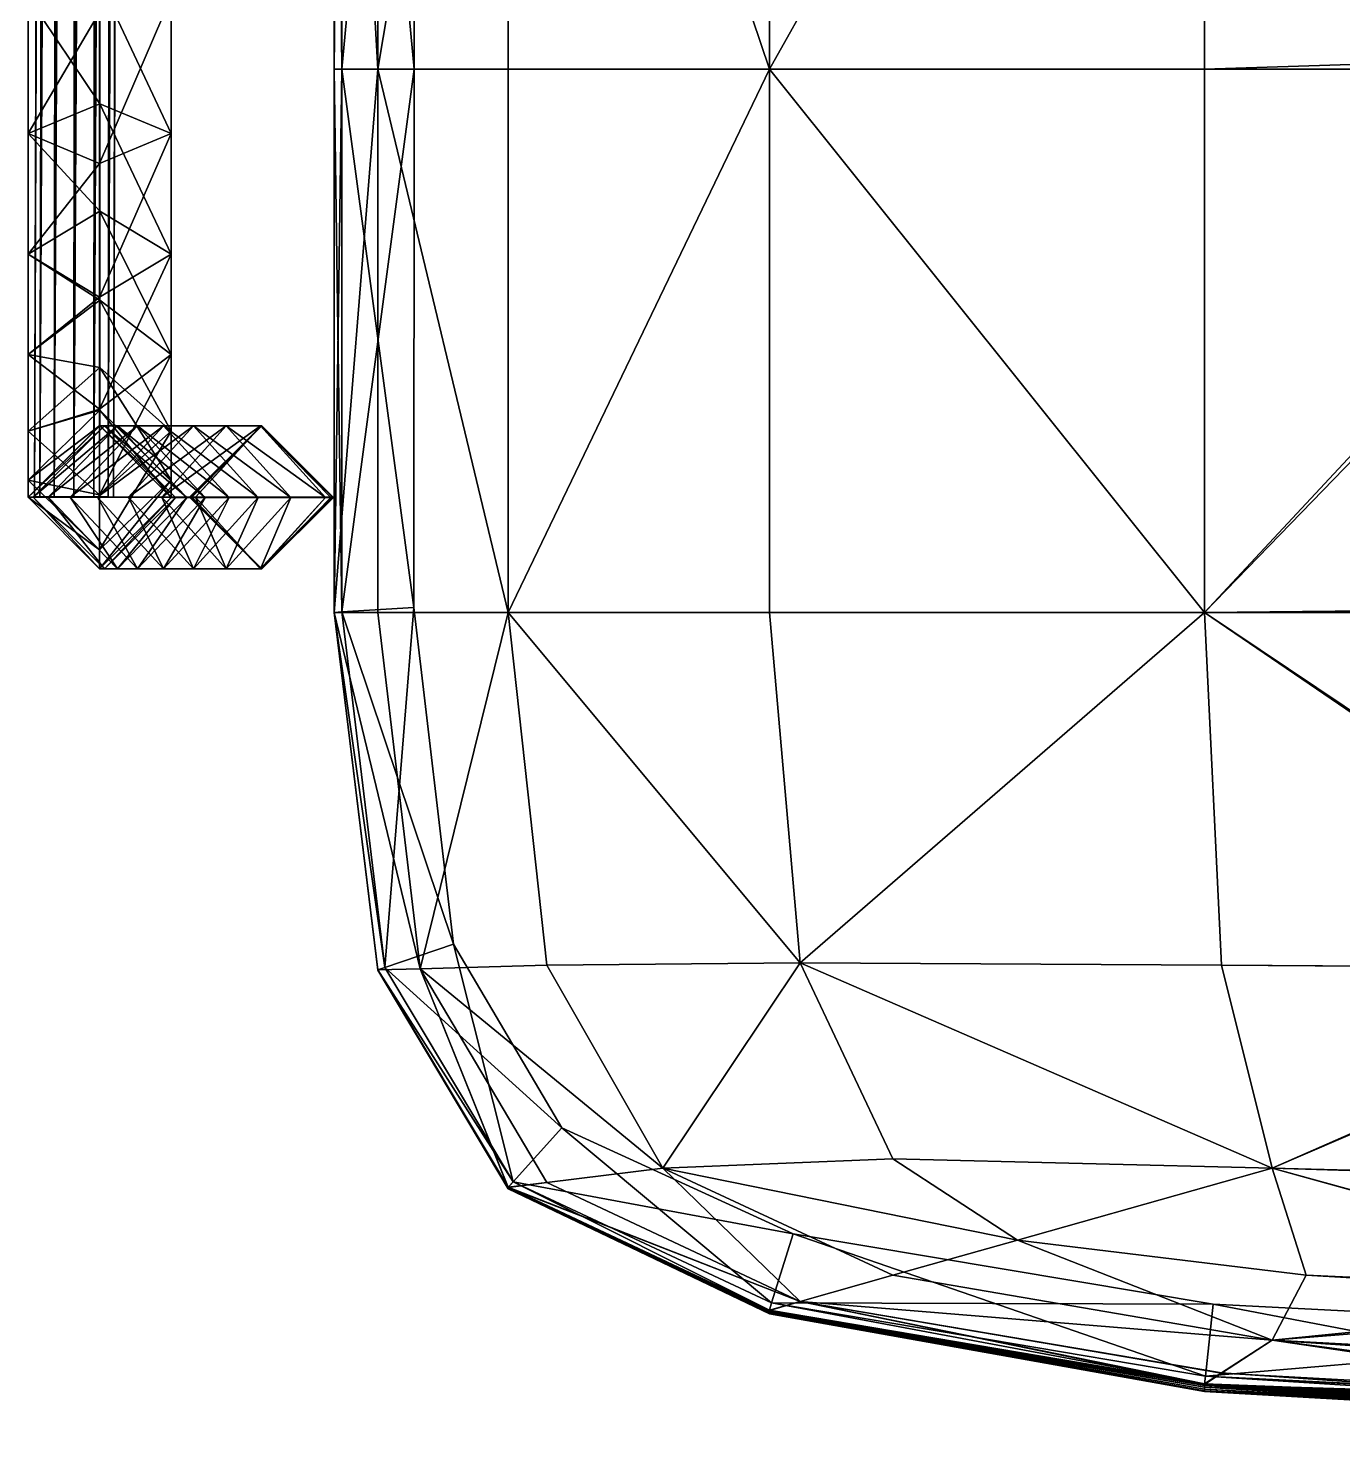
# Model space of a CAD drawing. Header units: centimetres. Extents: x -166 to 88, y -218 to 34.
# Drawn here: x -165.83 to -154.48, y -57.39 to -45.26 of the extents above; entities that cross this region are included whole.
import ezdxf

# ---------------------------------------------------------------- set-up
doc = ezdxf.new("R2010")
doc.units = ezdxf.units.CM
doc.layers.get('0').update_dxf_attribs({"color": 194})

msp = doc.modelspace()

# ---------------------------------------------------------------- meshes
at = {"color": 56}
mesh = msp.add_polyface(dxfattribs=at)
corners = [(-164.921, 21.091, 47.111), (-165.137, -49.307, 46.996), (-165.092, -49.307, 46.826), (-164.876, 21.091, 46.941), (-165.046, 21.091, 47.235), (-165.262, -49.307, 47.121), (-165.216, 21.092, 47.281), (-165.432, -49.306, 47.166), (-165.386, 21.092, 47.235), (-165.602, -49.306, 47.121), (-165.51, 21.093, 47.111), (-165.726, -49.305, 46.996), (-165.556, 21.093, 46.941), (-165.772, -49.305, 46.826), (-165.51, 21.094, 46.771), (-165.726, -49.304, 46.656), (-165.386, 21.093, 46.646), (-165.602, -49.305, 46.532), (-165.216, 21.093, 46.601), (-165.432, -49.305, 46.486), (-165.046, 21.092, 46.646), (-165.262, -49.306, 46.532), (-164.921, 21.092, 46.771), (-165.137, -49.306, 46.656), (-165.828, -9.879, 69.035), (-165.21, -9.879, 68.417), (-165.21, -18.046, 68.417), (-165.828, -18.046, 69.035), (-165.211, -9.879, 69.652), (-165.211, -18.046, 69.652), (-164.593, -9.879, 69.035), (-164.593, -18.046, 69.035), (-165.828, -1.628, 69.035), (-165.211, -1.628, 69.652)]
mesh.append_faces([[corners[k] for k in face] for face in [(0, 1, 2, 0), (2, 3, 0, 2), (4, 5, 1, 4), (1, 0, 4, 1), (6, 7, 5, 6), (5, 4, 6, 5), (8, 9, 7, 8), (7, 6, 8, 7), (10, 11, 9, 10), (9, 8, 10, 9), (12, 13, 11, 12), (11, 10, 12, 11), (14, 15, 13, 14), (13, 12, 14, 13), (16, 17, 15, 16), (15, 14, 16, 15), (18, 19, 17, 18), (17, 16, 18, 17), (20, 21, 19, 20), (19, 18, 20, 19), (22, 23, 21, 22), (21, 20, 22, 21), (3, 2, 23, 3), (23, 22, 3, 23), (24, 25, 26, 24), (26, 27, 24, 26), (28, 24, 27, 28), (27, 29, 28, 27), (30, 28, 29, 30), (29, 31, 30, 29), (25, 24, 32, 25), (24, 28, 33, 24)]], dxfattribs={"vtx2": -1, "vtx3": -1, "color": 56})
at = {"color": 213}
mesh = msp.add_polyface(dxfattribs=at)
corners = [(-159.429, -45.612, 10.661), (-155.673, -45.612, 10.35), (-155.673, -50.302, 10.35), (-151.165, -45.468, 75.865), (-151.165, -50.258, 75.856), (-146.658, -50.126, 75.597), (-155.673, -45.612, 75.826), (-155.673, -50.302, 75.826), (-161.683, -45.612, 11.18), (-161.683, -38.927, 11.18), (-159.429, -38.927, 10.661), (-162.81, -45.612, 11.836), (-162.81, -38.927, 11.836), (-163.186, -45.612, 12.558), (-163.186, -38.927, 12.558), (-159.429, -45.612, 75.564), (-161.683, -45.612, 75.129), (-161.683, -50.302, 75.129), (-162.81, -45.612, 74.527), (-163.186, -45.612, 73.765), (-163.186, -50.302, 73.765), (-155.673, -38.927, 10.35), (-159.429, -31.172, 10.661), (-151.123, -45.612, 10.194), (-151.123, -38.927, 10.194), (-155.673, -38.927, 75.826), (-159.429, -38.927, 75.564), (-151.165, -38.623, 75.879), (-161.683, -50.302, 11.18), (-161.683, -38.927, 75.129), (-162.81, -38.927, 74.527), (-163.186, -38.927, 73.765), (-163.186, -38.927, 71.795), (-163.186, -45.612, 71.795), (-163.186, -45.612, 72.852), (-163.186, -45.612, 69.996), (-163.186, -38.927, 69.996), (-163.186, -45.612, 61.78), (-163.186, -45.612, 66.857), (-163.186, -38.927, 66.857), (-163.186, -38.927, 61.78), (-163.186, -45.612, 18.955), (-163.186, -45.612, 18.589), (-163.186, -50.302, 18.589), (-163.186, -45.612, 28.953), (-163.186, -45.612, 24.037), (-163.186, -50.302, 24.037), (-163.119, -45.612, 19.051), (-163.119, -38.927, 19.051), (-163.186, -38.927, 18.955), (-163.119, -38.927, 19.92), (-163.119, -45.612, 19.92), (-163.186, -45.612, 20.015), (-163.186, -38.927, 20.015), (-162.496, -38.927, 19.485), (-162.496, -45.612, 19.485), (-163.119, -50.298, 19.051), (-162.497, -50.26, 19.485)]
mesh.append_faces([[corners[k] for k in face] for face in [(0, 1, 2, 0), (3, 4, 5, 3), (3, 6, 7, 3), (0, 8, 9, 0), (9, 10, 0, 9), (11, 12, 9, 11), (9, 8, 11, 9), (11, 13, 14, 11), (14, 12, 11, 14), (15, 16, 17, 15), (18, 19, 20, 18), (0, 10, 21, 0), (21, 1, 0, 21), (21, 10, 22, 21), (23, 1, 21, 23), (21, 24, 23, 21), (15, 6, 25, 15), (25, 26, 15, 25), (3, 27, 25, 3), (25, 6, 3, 25), (11, 8, 28, 11), (15, 26, 29, 15), (29, 16, 15, 29), (18, 16, 29, 18), (29, 30, 18, 29), (18, 30, 31, 18), (31, 19, 18, 31), (32, 33, 34, 32), (35, 33, 32, 35), (32, 36, 35, 32), (37, 38, 39, 37), (39, 40, 37, 39), (35, 36, 39, 35), (39, 38, 35, 39), (41, 42, 43, 41), (44, 45, 46, 44), (47, 48, 49, 47), (49, 41, 47, 49), (50, 51, 52, 50), (52, 53, 50, 52), (54, 48, 47, 54), (47, 55, 54, 47), (55, 51, 50, 55), (50, 54, 55, 50), (55, 47, 56, 55), (51, 55, 57, 51)]], dxfattribs={"vtx2": -1, "vtx3": -1, "color": 213})
at = {"color": 56}
mesh = msp.add_polyface(dxfattribs=at)
corners = [(-165.828, -47.209, 67.891), (-165.21, -46.838, 67.393), (-165.21, -47.607, 66.678), (-164.593, -47.209, 67.891), (-164.593, -48.077, 67.085), (-165.828, -46.168, 68.505), (-165.21, -45.911, 67.94), (-165.211, -46.426, 69.07), (-165.211, -47.58, 68.389), (-164.593, -46.168, 68.505), (-165.828, -44.989, 68.897), (-165.21, -44.857, 68.29), (-165.211, -45.122, 69.504), (-164.593, -44.989, 68.897), (-165.828, -43.705, 69.035), (-165.21, -43.703, 68.416), (-165.211, -43.708, 69.653), (-164.593, -43.705, 69.035), (-165.828, -34.794, 69.035), (-165.211, -34.794, 69.652), (-164.593, -34.794, 69.035), (-165.21, -34.794, 68.417), (-152.665, -46.956, -4.086), (-152.606, -47.21, -4.23), (-152.606, -47.582, -3.541), (-152.665, -46.566, -4.728)]
mesh.append_faces([[corners[k] for k in face] for face in [(0, 1, 2, 0), (1, 3, 4, 1), (5, 6, 1, 5), (1, 0, 5, 1), (7, 5, 0, 7), (0, 8, 7, 0), (9, 7, 8, 9), (8, 3, 9, 8), (6, 9, 3, 6), (3, 1, 6, 3), (10, 11, 6, 10), (6, 5, 10, 6), (12, 10, 5, 12), (5, 7, 12, 5), (13, 12, 7, 13), (7, 9, 13, 7), (11, 13, 9, 11), (9, 6, 11, 9), (14, 15, 11, 14), (11, 10, 14, 11), (16, 14, 10, 16), (10, 12, 16, 10), (17, 16, 12, 17), (12, 13, 17, 12), (15, 17, 13, 15), (13, 11, 15, 13), (15, 14, 18, 15), (14, 16, 19, 14), (16, 17, 20, 16), (17, 15, 21, 17), (22, 23, 24, 22), (23, 22, 25, 23)]], dxfattribs={"vtx2": -1, "vtx3": -1, "color": 56})
at = {"color": 213}
mesh = msp.add_polyface(dxfattribs=at)
corners = [(-163.186, -45.612, 13.277), (-163.186, -38.927, 13.277), (-163.186, -38.927, 12.558), (-163.186, -45.612, 12.558), (-163.186, -45.612, 61.78), (-163.186, -45.612, 54.167), (-163.186, -50.302, 54.167), (-163.186, -45.612, 45.302), (-163.186, -45.612, 36.47), (-163.186, -50.302, 36.47), (-163.186, -45.612, 15.698), (-163.186, -45.612, 15.103), (-163.186, -50.302, 15.103), (-163.186, -45.612, 14.52), (-163.186, -45.612, 13.921), (-163.186, -50.302, 13.921), (-163.186, -45.612, 18.589), (-163.186, -45.612, 17.771), (-163.186, -50.302, 17.771), (-163.186, -45.612, 17.023), (-163.186, -45.612, 16.335), (-163.186, -50.302, 16.335), (-163.186, -45.612, 72.852), (-163.186, -45.612, 71.795), (-163.186, -50.302, 71.795), (-163.186, -45.612, 69.996), (-163.186, -45.612, 66.857), (-163.186, -50.302, 66.857), (-163.186, -45.612, 18.955), (-163.186, -38.927, 18.955), (-163.186, -38.927, 18.589), (-163.186, -38.927, 21.092), (-163.186, -38.927, 20.015), (-163.186, -45.612, 20.015), (-163.186, -45.612, 21.092), (-163.186, -45.612, 28.953), (-163.186, -38.927, 28.953), (-163.186, -38.927, 24.037), (-163.186, -45.612, 24.037), (-163.186, -50.302, 12.558), (-163.186, -38.927, 61.78), (-163.186, -38.927, 54.167), (-163.186, -38.927, 45.302), (-163.186, -38.927, 36.47), (-163.186, -45.612, 73.765), (-163.186, -38.927, 73.765), (-163.186, -38.927, 72.852), (-163.186, -38.927, 15.698), (-163.186, -38.927, 15.103), (-163.186, -38.927, 14.52), (-163.186, -38.927, 13.921), (-163.186, -38.927, 17.771), (-163.186, -38.927, 17.023), (-163.186, -38.927, 16.335), (-163.186, -38.927, 71.795)]
mesh.append_faces([[corners[k] for k in face] for face in [(0, 1, 2, 0), (2, 3, 0, 2), (4, 5, 6, 4), (7, 8, 9, 7), (10, 11, 12, 10), (13, 14, 15, 13), (16, 17, 18, 16), (19, 20, 21, 19), (22, 23, 24, 22), (25, 26, 27, 25), (28, 29, 30, 28), (30, 16, 28, 30), (31, 32, 33, 31), (33, 34, 31, 33), (35, 36, 37, 35), (37, 38, 35, 37), (34, 38, 37, 34), (37, 31, 34, 37), (0, 3, 39, 0), (4, 40, 41, 4), (41, 5, 4, 41), (7, 5, 41, 7), (41, 42, 7, 41), (35, 8, 43, 35), (43, 36, 35, 43), (7, 42, 43, 7), (43, 8, 7, 43), (22, 44, 45, 22), (45, 46, 22, 45), (10, 47, 48, 10), (48, 11, 10, 48), (13, 11, 48, 13), (48, 49, 13, 48), (0, 14, 50, 0), (50, 1, 0, 50), (13, 49, 50, 13), (50, 14, 13, 50), (16, 30, 51, 16), (51, 17, 16, 51), (19, 17, 51, 19), (51, 52, 19, 51), (10, 20, 53, 10), (53, 47, 10, 53), (19, 52, 53, 19), (53, 20, 19, 53), (22, 46, 54, 22)]], dxfattribs={"vtx2": -1, "vtx3": -1, "color": 213})
mesh = msp.add_polyface(dxfattribs=at)
corners = [(-155.673, -50.302, 10.35), (-159.429, -50.302, 10.661), (-159.429, -45.612, 10.661), (-151.123, -45.612, 10.194), (-151.123, -50.302, 10.194), (-155.673, -45.612, 10.35), (-151.087, -53.378, 10.245), (-159.163, -53.327, 10.698), (-155.527, -53.347, 10.396), (-159.429, -45.612, 75.564), (-159.429, -50.302, 75.564), (-155.673, -50.302, 75.826), (-155.673, -45.612, 75.826), (-159.163, -53.327, 75.534), (-151.165, -53.375, 75.814), (-151.165, -50.258, 75.856), (-155.527, -53.347, 75.787), (-151.165, -45.468, 75.865), (-161.683, -50.302, 75.129), (-162.81, -45.612, 74.527), (-162.81, -50.302, 74.527), (-161.683, -45.612, 75.129), (-162.445, -53.378, 74.523), (-161.349, -53.347, 75.112), (-163.186, -50.302, 73.765), (-162.81, -53.389, 73.765), (-162.81, -53.389, 17.023), (-163.186, -50.302, 17.023), (-163.186, -50.302, 16.335), (-162.81, -53.389, 16.335), (-163.186, -50.302, 71.795), (-163.186, -50.302, 69.996), (-162.81, -53.391, 69.996), (-163.186, -50.302, 66.857), (-163.186, -50.302, 61.78), (-162.81, -53.392, 61.78), (-161.683, -50.302, 11.18), (-161.683, -45.612, 11.18), (-162.445, -53.378, 11.841), (-162.81, -50.302, 11.836), (-161.349, -53.347, 11.2), (-162.81, -45.612, 11.836), (-163.186, -50.302, 12.558), (-163.186, -45.612, 12.558), (-162.81, -53.389, 13.277), (-163.186, -50.302, 13.277), (-162.81, -53.389, 12.558), (-162.81, -53.389, 18.955), (-163.186, -50.302, 18.955), (-163.186, -50.302, 18.589), (-162.81, -53.389, 18.589), (-163.186, -50.302, 24.037), (-163.186, -50.302, 21.092), (-162.81, -53.389, 21.092), (-162.749, -53.368, 19.048), (-163.119, -50.298, 19.051), (-163.186, -50.302, 20.015), (-163.119, -50.298, 19.92), (-162.749, -53.368, 19.923), (-162.497, -50.26, 19.485), (-162.496, -45.612, 19.485), (-162.157, -53.165, 19.485), (-163.119, -45.612, 19.92)]
mesh.append_faces([[corners[k] for k in face] for face in [(0, 1, 2, 0), (3, 4, 0, 3), (0, 5, 3, 0), (0, 4, 6, 0), (7, 1, 0, 7), (0, 8, 7, 0), (9, 10, 11, 9), (11, 12, 9, 11), (11, 10, 13, 11), (14, 15, 11, 14), (11, 16, 14, 11), (11, 15, 17, 11), (18, 10, 9, 18), (19, 20, 18, 19), (18, 21, 19, 18), (18, 20, 22, 18), (13, 10, 18, 13), (18, 23, 13, 18), (22, 20, 24, 22), (24, 25, 22, 24), (24, 20, 19, 24), (26, 27, 28, 26), (28, 29, 26, 28), (30, 31, 32, 30), (33, 34, 35, 33), (2, 1, 36, 2), (36, 37, 2, 36), (36, 1, 7, 36), (38, 39, 36, 38), (36, 40, 38, 36), (36, 39, 41, 36), (41, 39, 42, 41), (42, 43, 41, 42), (42, 39, 38, 42), (44, 45, 42, 44), (42, 46, 44, 42), (47, 48, 49, 47), (49, 50, 47, 49), (51, 52, 53, 51), (54, 55, 48, 54), (48, 47, 54, 48), (56, 57, 58, 56), (55, 59, 60, 55), (59, 55, 54, 59), (57, 59, 61, 57), (59, 57, 62, 59)]], dxfattribs={"vtx2": -1, "vtx3": -1, "color": 213})
mesh = msp.add_polyface(dxfattribs=at)
corners = [(-163.186, -50.302, 54.167), (-163.186, -50.302, 61.78), (-163.186, -45.612, 61.78), (-163.186, -45.612, 45.302), (-163.186, -50.302, 45.302), (-163.186, -45.612, 54.167), (-162.81, -53.391, 45.302), (-163.186, -45.612, 28.953), (-163.186, -50.302, 28.953), (-163.186, -50.302, 36.47), (-163.186, -45.612, 36.47), (-162.81, -53.389, 28.953), (-163.186, -45.612, 72.852), (-163.186, -50.302, 72.852), (-163.186, -50.302, 73.765), (-163.186, -45.612, 73.765), (-162.81, -53.389, 72.852), (-163.186, -50.302, 15.103), (-163.186, -50.302, 15.698), (-163.186, -45.612, 15.698), (-163.186, -45.612, 14.52), (-163.186, -50.302, 14.52), (-163.186, -45.612, 15.103), (-162.81, -53.389, 14.52), (-163.186, -45.612, 13.277), (-163.186, -50.302, 13.277), (-163.186, -50.302, 13.921), (-163.186, -45.612, 13.921), (-162.81, -53.389, 13.277), (-163.186, -50.302, 17.771), (-163.186, -50.302, 18.589), (-163.186, -45.612, 18.589), (-163.186, -45.612, 17.023), (-163.186, -50.302, 17.023), (-163.186, -45.612, 17.771), (-162.81, -53.389, 17.023), (-163.186, -50.302, 16.335), (-163.186, -45.612, 16.335), (-162.81, -53.389, 15.698), (-163.186, -50.302, 71.795), (-163.186, -45.612, 69.996), (-163.186, -50.302, 69.996), (-163.186, -45.612, 71.795), (-163.186, -50.302, 66.857), (-163.186, -45.612, 66.857), (-163.186, -50.302, 12.558), (-163.186, -50.302, 18.955), (-163.186, -45.612, 18.955), (-163.186, -50.302, 21.092), (-163.186, -50.302, 20.015), (-162.81, -53.389, 20.015), (-163.186, -45.612, 20.015), (-163.186, -45.612, 21.092), (-163.186, -50.302, 24.037), (-163.186, -45.612, 24.037), (-163.119, -50.298, 19.051), (-163.119, -45.612, 19.051), (-163.119, -45.612, 19.92), (-163.119, -50.298, 19.92)]
mesh.append_faces([[corners[k] for k in face] for face in [(0, 1, 2, 0), (3, 4, 0, 3), (0, 5, 3, 0), (0, 4, 6, 0), (7, 8, 9, 7), (9, 10, 7, 9), (9, 8, 11, 9), (9, 4, 3, 9), (12, 13, 14, 12), (14, 15, 12, 14), (14, 13, 16, 14), (17, 18, 19, 17), (20, 21, 17, 20), (17, 22, 20, 17), (17, 21, 23, 17), (24, 25, 26, 24), (26, 27, 24, 26), (26, 25, 28, 26), (26, 21, 20, 26), (29, 30, 31, 29), (32, 33, 29, 32), (29, 34, 32, 29), (29, 33, 35, 29), (19, 18, 36, 19), (36, 37, 19, 36), (36, 18, 38, 36), (36, 33, 32, 36), (39, 13, 12, 39), (40, 41, 39, 40), (39, 42, 40, 39), (2, 1, 43, 2), (43, 44, 2, 43), (43, 41, 40, 43), (45, 25, 24, 45), (30, 46, 47, 30), (48, 49, 50, 48), (51, 49, 48, 51), (48, 52, 51, 48), (53, 8, 7, 53), (52, 48, 53, 52), (53, 54, 52, 53), (55, 56, 47, 55), (47, 46, 55, 47), (57, 58, 49, 57), (49, 51, 57, 49)]], dxfattribs={"vtx2": -1, "vtx3": -1, "color": 213})
at = {"color": 56}
mesh = msp.add_polyface(dxfattribs=at)
corners = [(-165.229, -49.308, 21.082), (-164.66, -48.691, 21.323), (-164.401, -48.691, 20.745), (-165.466, -49.308, 21.69), (-165.783, -49.308, 22.977), (-165.17, -48.691, 23.057), (-165.057, -48.691, 22.469), (-165.828, -49.308, 23.67), (-165.21, -48.691, 23.671), (-165.828, -49.308, 36.987), (-165.21, -48.691, 36.987), (-165.21, -48.691, 31.26), (-165.828, -49.308, 43.492), (-165.21, -48.691, 43.492), (-165.828, -49.308, 63.831), (-165.21, -48.69, 63.829), (-165.21, -48.691, 57.297), (-164.593, -49.309, 63.831), (-164.593, -49.309, 57.297), (-165.828, -49.16, 65.024), (-165.21, -48.557, 64.871), (-164.593, -49.16, 65.024), (-165.828, -48.738, 66.119), (-165.21, -48.189, 65.828), (-164.593, -48.739, 66.119), (-165.828, -48.077, 67.085), (-165.21, -47.607, 66.678), (-165.211, -48.547, 67.491), (-165.211, -49.288, 66.409), (-164.593, -48.077, 67.085), (-165.828, -47.209, 67.891), (-165.211, -47.58, 68.389), (-164.593, -47.209, 67.891), (-165.21, -46.838, 67.393)]
mesh.append_faces([[corners[k] for k in face] for face in [(0, 1, 2, 0), (1, 0, 3, 1), (4, 5, 6, 4), (7, 8, 5, 7), (5, 4, 7, 5), (9, 10, 11, 9), (12, 13, 10, 12), (10, 9, 12, 10), (14, 15, 16, 14), (15, 17, 18, 15), (18, 16, 15, 18), (19, 20, 15, 19), (15, 14, 19, 15), (20, 21, 17, 20), (17, 15, 20, 17), (22, 23, 20, 22), (20, 19, 22, 20), (23, 24, 21, 23), (21, 20, 23, 21), (25, 26, 23, 25), (23, 22, 25, 23), (27, 25, 22, 27), (22, 28, 27, 22), (29, 27, 28, 29), (28, 24, 29, 28), (26, 29, 24, 26), (24, 23, 26, 24), (26, 25, 30, 26), (31, 30, 25, 31), (25, 27, 31, 25), (32, 31, 27, 32), (27, 29, 32, 27), (29, 26, 33, 29)]], dxfattribs={"vtx2": -1, "vtx3": -1, "color": 56})
mesh = msp.add_polyface(dxfattribs=at)
corners = [(-163.814, -48.691, 19.429), (-163.2, -49.308, 19.363), (-163.2, -49.308, 19.361), (-163.816, -48.691, 19.408), (-163.197, -49.308, 19.394), (-163.812, -49.926, 19.447), (-163.814, -49.926, 19.427), (-163.812, -48.691, 19.447), (-163.193, -49.309, 19.455), (-163.811, -49.926, 19.465), (-163.811, -48.691, 19.467), (-163.196, -49.309, 19.545), (-163.812, -49.926, 19.485), (-163.812, -48.691, 19.485), (-163.815, -48.691, 19.505), (-152.606, -48.306, 9.976), (-152.665, -48.014, 10.035), (-152.665, -48.014, 9.136), (-152.606, -48.306, 9.136), (-152.665, -48.014, 8.736), (-152.606, -48.306, 8.736), (-152.665, -48.014, 8.111), (-152.606, -48.306, 8.112), (-152.665, -48.014, 7.287), (-152.606, -48.306, 7.287), (-152.665, -48.014, 6.286), (-152.606, -48.306, 6.286), (-152.665, -48.014, 5.136), (-152.606, -48.306, 5.136), (-152.665, -48.014, 3.861), (-152.606, -48.306, 3.861), (-152.665, -48.014, 2.485), (-152.606, -48.306, 2.485), (-152.665, -48.014, 1.035), (-152.606, -48.306, 1.035)]
mesh.append_faces([[corners[k] for k in face] for face in [(0, 1, 2, 0), (2, 3, 0, 2), (4, 5, 6, 4), (6, 1, 4, 6), (7, 4, 1, 7), (1, 0, 7, 1), (8, 9, 5, 8), (5, 4, 8, 5), (10, 8, 4, 10), (4, 7, 10, 4), (11, 12, 9, 11), (9, 8, 11, 9), (13, 11, 8, 13), (8, 10, 13, 8), (11, 13, 14, 11), (15, 16, 17, 15), (17, 18, 15, 17), (18, 17, 19, 18), (19, 20, 18, 19), (20, 19, 21, 20), (21, 22, 20, 21), (22, 21, 23, 22), (23, 24, 22, 23), (24, 23, 25, 24), (25, 26, 24, 25), (26, 25, 27, 26), (27, 28, 26, 27), (28, 27, 29, 28), (29, 30, 28, 29), (30, 29, 31, 30), (31, 32, 30, 31), (32, 31, 33, 32), (33, 34, 32, 33)]], dxfattribs={"vtx2": -1, "vtx3": -1, "color": 56})
mesh = msp.add_polyface(dxfattribs=at)
corners = [(-164.961, -49.308, 20.484), (-164.401, -48.691, 20.745), (-164.118, -48.691, 20.149), (-165.229, -49.308, 21.082), (-165.466, -49.308, 21.69), (-164.883, -48.691, 21.894), (-164.66, -48.691, 21.323), (-165.656, -49.308, 22.318), (-165.057, -48.691, 22.469), (-164.457, -49.309, 22.619), (-164.3, -49.309, 22.099), (-165.783, -49.308, 22.977), (-165.17, -48.691, 23.057), (-164.557, -49.309, 23.138), (-165.21, -48.691, 23.671), (-164.593, -49.309, 23.673), (-165.828, -49.308, 26.693), (-165.21, -48.691, 26.693), (-165.828, -49.308, 23.67), (-164.593, -49.309, 26.693), (-165.828, -49.308, 31.26), (-165.21, -48.691, 31.26), (-165.828, -49.308, 36.987), (-165.21, -48.691, 36.987), (-164.593, -49.309, 36.987), (-164.593, -49.309, 31.26), (-165.21, -48.691, 43.492), (-164.593, -49.309, 43.492), (-165.828, -49.308, 50.39), (-165.21, -48.691, 50.39), (-165.828, -49.308, 43.492), (-164.593, -49.309, 50.39), (-165.828, -49.308, 57.297), (-165.21, -48.691, 57.297), (-164.593, -49.309, 57.297), (-165.828, -49.308, 63.831)]
mesh.append_faces([[corners[k] for k in face] for face in [(0, 1, 2, 0), (1, 0, 3, 1), (4, 5, 6, 4), (7, 8, 5, 7), (5, 4, 7, 5), (8, 9, 10, 8), (10, 5, 8, 10), (8, 7, 11, 8), (12, 13, 9, 12), (9, 8, 12, 9), (14, 15, 13, 14), (13, 12, 14, 13), (16, 17, 14, 16), (14, 18, 16, 14), (17, 19, 15, 17), (15, 14, 17, 15), (20, 21, 17, 20), (17, 16, 20, 17), (19, 17, 21, 19), (21, 20, 22, 21), (23, 24, 25, 23), (26, 27, 24, 26), (24, 23, 26, 24), (28, 29, 26, 28), (26, 30, 28, 26), (29, 31, 27, 29), (27, 26, 29, 27), (32, 33, 29, 32), (29, 28, 32, 29), (33, 34, 31, 33), (31, 29, 33, 31), (33, 32, 35, 33)]], dxfattribs={"vtx2": -1, "vtx3": -1, "color": 56})
mesh = msp.add_polyface(dxfattribs=at)
corners = [(-165.432, -49.305, 46.486), (-165.262, -49.306, 46.532), (-165.092, -49.307, 46.826), (-165.602, -49.305, 46.532), (-165.726, -49.304, 46.656), (-165.772, -49.305, 46.826), (-165.726, -49.305, 46.996), (-165.602, -49.306, 47.121), (-165.432, -49.306, 47.166), (-165.262, -49.307, 47.121), (-165.057, -49.926, 22.469), (-165.656, -49.308, 22.318), (-165.466, -49.308, 21.69), (-164.883, -49.926, 21.894), (-165.17, -49.926, 23.057), (-165.783, -49.308, 22.977), (-165.211, -49.926, 23.671), (-165.828, -49.308, 23.67), (-165.211, -49.926, 26.693), (-165.828, -49.308, 26.693), (-165.211, -49.926, 31.26), (-165.828, -49.308, 31.26), (-165.211, -49.926, 36.987), (-165.828, -49.308, 36.987), (-165.211, -49.926, 43.492), (-165.828, -49.308, 43.492), (-165.211, -49.926, 50.39), (-165.828, -49.308, 50.39), (-165.211, -49.926, 57.297), (-165.828, -49.308, 57.297), (-165.211, -49.927, 63.834), (-165.828, -49.308, 63.831), (-165.211, -49.763, 65.176), (-165.828, -49.16, 65.024), (-165.211, -49.288, 66.409), (-165.828, -48.738, 66.119)]
mesh.append_faces([[corners[k] for k in face] for face in [(0, 1, 2, 0), (3, 0, 2, 3), (4, 3, 2, 4), (5, 4, 2, 5), (6, 5, 2, 6), (7, 6, 2, 7), (8, 7, 2, 8), (9, 8, 2, 9)]], dxfattribs={"vtx1": -1, "vtx2": -1, "vtx3": -1, "color": 56})
mesh.append_faces([[corners[k] for k in face] for face in [(10, 11, 12, 10), (12, 13, 10, 12), (14, 15, 11, 14), (11, 10, 14, 11), (16, 17, 15, 16), (15, 14, 16, 15), (18, 19, 17, 18), (17, 16, 18, 17), (20, 21, 19, 20), (19, 18, 20, 19), (22, 23, 21, 22), (21, 20, 22, 21), (24, 25, 23, 24), (23, 22, 24, 23), (26, 27, 25, 26), (25, 24, 26, 25), (28, 29, 27, 28), (27, 26, 28, 27), (30, 31, 29, 30), (29, 28, 30, 29), (32, 33, 31, 32), (31, 30, 32, 31), (34, 35, 33, 34), (33, 32, 34, 33)]], dxfattribs={"vtx2": -1, "vtx3": -1, "color": 56})
mesh = msp.add_polyface(dxfattribs=at)
corners = [(-165.262, -49.306, 46.532), (-165.137, -49.306, 46.656), (-165.092, -49.307, 46.826), (-165.137, -49.307, 46.996), (-165.262, -49.307, 47.121), (-164.401, -49.926, 20.745), (-164.961, -49.308, 20.484), (-164.675, -49.308, 19.882), (-164.66, -49.926, 21.323), (-165.229, -49.308, 21.082), (-164.883, -49.926, 21.894), (-165.466, -49.308, 21.69), (-164.457, -49.309, 22.619), (-165.057, -49.926, 22.469), (-164.3, -49.309, 22.099), (-164.557, -49.309, 23.138), (-165.17, -49.926, 23.057), (-164.593, -49.309, 23.673), (-165.211, -49.926, 23.671), (-164.593, -49.309, 26.693), (-165.211, -49.926, 26.693), (-164.593, -49.309, 31.26), (-165.211, -49.926, 31.26), (-165.21, -48.691, 31.26), (-164.593, -49.309, 36.987), (-165.211, -49.926, 36.987), (-165.21, -48.691, 36.987), (-164.593, -49.309, 43.492), (-165.211, -49.926, 43.492), (-164.593, -49.309, 50.39), (-165.211, -49.926, 50.39), (-164.593, -49.309, 57.297), (-165.211, -49.926, 57.297), (-164.593, -49.309, 63.831), (-165.211, -49.927, 63.834), (-164.593, -49.16, 65.024), (-165.211, -49.763, 65.176), (-164.593, -48.739, 66.119), (-165.211, -49.288, 66.409)]
mesh.append_faces([[corners[k] for k in face] for face in [(3, 4, 2, 3)]], dxfattribs={"vtx1": -1, "vtx3": -1, "color": 56})
mesh.append_faces([[corners[k] for k in face] for face in [(0, 1, 2, 0), (5, 6, 7, 5), (8, 9, 6, 8), (6, 5, 8, 6), (10, 11, 9, 10), (9, 8, 10, 9), (12, 13, 10, 12), (10, 14, 12, 10), (15, 16, 13, 15), (13, 12, 15, 13), (17, 18, 16, 17), (16, 15, 17, 16), (19, 20, 18, 19), (18, 17, 19, 18), (21, 22, 20, 21), (20, 19, 21, 20), (23, 21, 19, 23), (24, 25, 22, 24), (22, 21, 24, 22), (21, 23, 26, 21), (27, 28, 25, 27), (25, 24, 27, 25), (29, 30, 28, 29), (28, 27, 29, 28), (31, 32, 30, 31), (30, 29, 31, 30), (33, 34, 32, 33), (32, 31, 33, 32), (35, 36, 34, 35), (34, 33, 35, 34), (37, 38, 36, 37), (36, 35, 37, 36)]], dxfattribs={"vtx2": -1, "vtx3": -1, "color": 56})
mesh = msp.add_polyface(dxfattribs=at)
corners = [(-164.432, -49.308, 19.456), (-163.816, -48.691, 19.408), (-163.817, -48.691, 19.39), (-164.434, -49.308, 19.39), (-163.816, -49.926, 19.41), (-163.817, -49.926, 19.39), (-164.428, -49.308, 19.493), (-163.814, -48.691, 19.429), (-163.814, -49.926, 19.427), (-164.427, -49.308, 19.5), (-163.812, -48.691, 19.447), (-163.812, -49.926, 19.447), (-164.429, -49.308, 19.477), (-163.811, -48.691, 19.467), (-163.811, -49.926, 19.465), (-163.812, -49.926, 19.485), (-164.428, -49.308, 19.426), (-163.815, -49.926, 19.505), (-164.675, -49.308, 19.882), (-164.118, -48.691, 20.149), (-163.822, -48.691, 19.525), (-164.384, -49.308, 19.266), (-164.118, -49.926, 20.149), (-163.822, -49.926, 19.524), (-164.961, -49.308, 20.484), (-164.401, -49.926, 20.745), (-164.092, -49.309, 21.564), (-164.66, -49.926, 21.323), (-163.842, -49.309, 21.006), (-164.66, -48.691, 21.323), (-164.401, -48.691, 20.745), (-164.3, -49.309, 22.099), (-164.883, -49.926, 21.894), (-164.883, -48.691, 21.894)]
mesh.append_faces([[corners[k] for k in face] for face in [(0, 1, 2, 0), (2, 3, 0, 2), (4, 0, 3, 4), (3, 5, 4, 3), (6, 7, 1, 6), (1, 0, 6, 1), (8, 6, 0, 8), (0, 4, 8, 0), (9, 10, 7, 9), (7, 6, 9, 7), (11, 9, 6, 11), (6, 8, 11, 6), (12, 13, 10, 12), (10, 9, 12, 10), (14, 12, 9, 14), (15, 16, 12, 15), (12, 14, 15, 12), (16, 15, 17, 16), (18, 19, 20, 18), (20, 21, 18, 20), (22, 18, 21, 22), (21, 23, 22, 21), (19, 18, 24, 19), (18, 22, 25, 18), (26, 27, 25, 26), (25, 28, 26, 25), (29, 26, 28, 29), (28, 30, 29, 28), (31, 32, 27, 31), (27, 26, 31, 27), (33, 31, 26, 33), (26, 29, 33, 26)]], dxfattribs={"vtx2": -1, "vtx3": -1, "color": 56})
mesh = msp.add_polyface(dxfattribs=at)
corners = [(-163.2, -49.308, 19.361), (-163.816, -49.926, 19.41), (-163.817, -49.926, 19.39), (-163.199, -49.308, 19.39), (-163.816, -48.691, 19.408), (-163.817, -48.691, 19.39), (-163.2, -49.308, 19.363), (-163.814, -49.926, 19.427), (-164.427, -49.308, 19.5), (-163.812, -49.926, 19.447), (-163.811, -49.926, 19.465), (-164.428, -49.308, 19.426), (-163.812, -48.691, 19.485), (-163.811, -48.691, 19.467), (-164.429, -49.308, 19.477), (-164.415, -49.308, 19.35), (-163.815, -48.691, 19.505), (-163.815, -49.926, 19.505), (-163.215, -49.309, 19.66), (-163.812, -49.926, 19.485), (-163.196, -49.309, 19.545), (-164.384, -49.308, 19.266), (-163.822, -48.691, 19.525), (-163.822, -49.926, 19.524), (-163.261, -49.309, 19.783), (-163.561, -49.309, 20.416), (-164.118, -49.926, 20.149), (-164.118, -48.691, 20.149), (-163.842, -49.309, 21.006), (-164.401, -49.926, 20.745), (-164.401, -48.691, 20.745), (-164.434, -49.308, 19.39)]
mesh.append_faces([[corners[k] for k in face] for face in [(0, 1, 2, 0), (2, 3, 0, 2), (4, 0, 3, 4), (3, 5, 4, 3), (6, 7, 1, 6), (1, 0, 6, 1), (8, 9, 10, 8), (11, 12, 13, 11), (13, 14, 11, 13), (15, 16, 12, 15), (12, 11, 15, 12), (17, 15, 11, 17), (18, 17, 19, 18), (19, 20, 18, 19), (16, 18, 20, 16), (21, 22, 16, 21), (16, 15, 21, 16), (23, 21, 15, 23), (15, 17, 23, 15), (24, 23, 17, 24), (17, 18, 24, 17), (22, 24, 18, 22), (18, 16, 22, 18), (25, 26, 23, 25), (23, 24, 25, 23), (27, 25, 24, 27), (24, 22, 27, 24), (28, 29, 26, 28), (26, 25, 28, 26), (30, 28, 25, 30), (25, 27, 30, 25), (31, 5, 3, 31), (3, 2, 31, 3)]], dxfattribs={"vtx2": -1, "vtx3": -1, "color": 56})
at = {"color": 213}
mesh = msp.add_polyface(dxfattribs=at)
corners = [(-162.81, -53.391, 45.302), (-162.81, -53.39, 36.47), (-161.683, -55.271, 36.47), (-162.81, -53.392, 54.167), (-163.186, -50.302, 54.167), (-162.81, -53.392, 61.78), (-163.186, -50.302, 61.78), (-162.81, -53.389, 28.953), (-163.186, -50.302, 36.47), (-163.186, -50.302, 45.302), (-162.445, -53.378, 74.523), (-162.81, -53.389, 73.765), (-161.683, -55.267, 73.765), (-161.349, -53.347, 75.112), (-161.683, -50.302, 75.129), (-162.81, -53.389, 72.852), (-163.186, -50.302, 73.765), (-162.81, -53.389, 14.52), (-162.81, -53.389, 13.921), (-161.683, -55.265, 13.921), (-162.81, -53.389, 15.698), (-162.81, -53.389, 15.103), (-161.683, -55.265, 15.103), (-163.186, -50.302, 15.103), (-163.186, -50.302, 15.698), (-162.81, -53.389, 13.277), (-163.186, -50.302, 13.921), (-163.186, -50.302, 14.52), (-162.81, -53.389, 17.023), (-162.81, -53.389, 16.335), (-161.683, -55.265, 16.335), (-162.81, -53.389, 18.589), (-162.81, -53.389, 17.771), (-161.683, -55.265, 17.771), (-163.186, -50.302, 17.771), (-163.186, -50.302, 18.589), (-163.186, -50.302, 16.335), (-162.81, -53.39, 71.795), (-161.683, -55.271, 71.795), (-162.81, -53.391, 69.996), (-163.186, -50.302, 71.795), (-163.186, -50.302, 72.852), (-162.81, -53.392, 66.857), (-163.186, -50.302, 66.857), (-163.186, -50.302, 69.996), (-162.445, -53.378, 11.841), (-161.349, -53.347, 11.2), (-160.348, -55.101, 11.261), (-162.81, -53.389, 12.558), (-161.683, -55.265, 12.558), (-163.186, -50.302, 12.558), (-162.81, -53.389, 20.015), (-162.81, -53.389, 21.092), (-163.186, -50.302, 21.092), (-162.81, -53.389, 18.955), (-161.683, -55.265, 18.589), (-162.81, -53.389, 24.037), (-161.683, -55.267, 24.037), (-163.186, -50.302, 24.037), (-163.186, -50.302, 28.953), (-162.749, -53.368, 19.923), (-163.186, -50.302, 20.015), (-161.641, -55.219, 19.926), (-162.749, -53.368, 19.048), (-162.157, -53.165, 19.485), (-162.497, -50.26, 19.485), (-163.119, -50.298, 19.92), (-161.221, -54.753, 19.485), (-161.641, -55.219, 19.044)]
mesh.append_faces([[corners[k] for k in face] for face in [(0, 1, 2, 0), (0, 3, 4, 0), (5, 6, 4, 5), (4, 3, 5, 4), (7, 1, 8, 7), (0, 9, 8, 0), (8, 1, 0, 8), (10, 11, 12, 10), (10, 13, 14, 10), (15, 11, 16, 15), (17, 18, 19, 17), (20, 21, 22, 20), (17, 21, 23, 17), (20, 24, 23, 20), (23, 21, 20, 23), (25, 18, 26, 25), (17, 27, 26, 17), (26, 18, 17, 26), (28, 29, 30, 28), (31, 32, 33, 31), (28, 32, 34, 28), (31, 35, 34, 31), (34, 32, 31, 34), (20, 29, 36, 20), (15, 37, 38, 15), (39, 37, 40, 39), (15, 41, 40, 15), (40, 37, 15, 40), (5, 42, 43, 5), (39, 44, 43, 39), (43, 42, 39, 43), (45, 46, 47, 45), (25, 48, 49, 25), (45, 48, 50, 45), (51, 52, 53, 51), (54, 31, 55, 54), (7, 56, 57, 7), (52, 56, 58, 52), (7, 59, 58, 7), (58, 56, 7, 58), (60, 51, 61, 60), (51, 60, 62, 51), (63, 64, 65, 63), (64, 60, 66, 64), (60, 64, 67, 60), (64, 63, 68, 64)]], dxfattribs={"vtx2": -1, "vtx3": -1, "color": 213})
mesh = msp.add_polyface(dxfattribs=at)
corners = [(-161.683, -55.271, 36.47), (-161.683, -55.268, 28.953), (-159.429, -56.333, 28.953), (-159.429, -56.349, 45.302), (-161.683, -55.275, 45.302), (-159.429, -56.34, 36.47), (-159.429, -56.358, 61.78), (-161.683, -55.279, 61.78), (-161.683, -55.278, 54.167), (-159.429, -56.355, 54.167), (-161.683, -55.267, 73.765), (-161.683, -55.268, 72.852), (-159.429, -56.333, 72.852), (-159.163, -56.251, 74.501), (-161.349, -55.225, 74.51), (-159.429, -56.328, 73.765), (-160.348, -55.101, 75.061), (-161.683, -55.265, 13.921), (-161.683, -55.265, 13.277), (-159.429, -56.325, 13.277), (-159.429, -56.325, 14.52), (-161.683, -55.265, 14.52), (-159.429, -56.325, 13.921), (-159.429, -56.325, 15.698), (-161.683, -55.265, 15.698), (-161.683, -55.265, 15.103), (-159.429, -56.325, 15.103), (-161.683, -55.265, 16.335), (-159.429, -56.325, 17.023), (-161.683, -55.265, 17.023), (-159.429, -56.325, 16.335), (-159.429, -56.325, 18.589), (-161.683, -55.265, 18.589), (-161.683, -55.265, 17.771), (-159.429, -56.325, 17.771), (-161.683, -55.278, 66.857), (-159.429, -56.349, 69.996), (-161.683, -55.275, 69.996), (-159.429, -56.355, 66.857), (-161.683, -55.271, 71.795), (-159.429, -56.34, 71.795), (-159.163, -53.327, 10.698), (-161.349, -53.347, 11.2), (-161.683, -50.302, 11.18), (-160.348, -55.101, 11.261), (-161.349, -55.224, 11.856), (-162.445, -53.378, 11.841), (-161.683, -55.265, 12.558), (-159.429, -56.325, 12.558), (-159.163, -56.25, 11.866), (-159.429, -56.325, 18.955), (-161.683, -55.265, 18.955), (-161.683, -55.266, 21.092), (-161.683, -55.266, 20.015), (-159.429, -56.326, 20.015), (-161.683, -55.267, 24.037), (-159.429, -56.328, 24.037), (-159.429, -56.326, 21.092), (-161.641, -55.219, 19.044), (-161.641, -55.219, 19.926), (-159.41, -56.263, 19.921), (-161.221, -54.753, 19.485), (-159.41, -56.263, 19.05), (-159.223, -55.667, 19.485)]
mesh.append_faces([[corners[k] for k in face] for face in [(0, 1, 2, 0), (3, 4, 0, 3), (0, 5, 3, 0), (6, 7, 8, 6), (8, 9, 6, 8), (8, 4, 3, 8), (10, 11, 12, 10), (13, 14, 10, 13), (10, 15, 13, 10), (16, 14, 13, 16), (17, 18, 19, 17), (20, 21, 17, 20), (17, 22, 20, 17), (23, 24, 25, 23), (25, 26, 23, 25), (25, 21, 20, 25), (27, 24, 23, 27), (28, 29, 27, 28), (27, 30, 28, 27), (31, 32, 33, 31), (33, 34, 31, 33), (33, 29, 28, 33), (35, 7, 6, 35), (36, 37, 35, 36), (35, 38, 36, 35), (12, 11, 39, 12), (39, 40, 12, 39), (39, 37, 36, 39), (41, 42, 43, 41), (44, 45, 46, 44), (44, 42, 41, 44), (19, 18, 47, 19), (47, 48, 19, 47), (47, 45, 49, 47), (50, 51, 32, 50), (32, 31, 50, 32), (52, 53, 54, 52), (2, 1, 55, 2), (55, 56, 2, 55), (55, 52, 57, 55), (58, 51, 50, 58), (59, 60, 54, 59), (54, 53, 59, 54), (61, 58, 62, 61), (59, 61, 63, 59)]], dxfattribs={"vtx2": -1, "vtx3": -1, "color": 213})
mesh = msp.add_polyface(dxfattribs=at)
corners = [(-157.287, -55.721, 10.957), (-158.365, -55.018, 10.808), (-155.089, -55.101, 10.534), (-154.796, -56.025, 10.808), (-159.163, -53.327, 10.698), (-155.527, -53.347, 10.396), (-151.087, -53.378, 10.245), (-150.977, -55.224, 10.396), (-150.904, -56.25, 10.698), (-155.673, -50.302, 10.35), (-157.287, -55.721, 75.316), (-154.797, -56.025, 75.441), (-155.089, -55.101, 75.671), (-158.365, -55.018, 75.441), (-151.165, -56.19, 75.465), (-151.165, -55.202, 75.702), (-151.165, -53.375, 75.814), (-155.527, -53.347, 75.787), (-159.163, -53.327, 75.534), (-147.242, -55.175, 75.486), (-155.673, -50.302, 75.826), (-155.089, -56.585, 11.261), (-159.429, -56.333, 28.953), (-159.429, -56.34, 36.47), (-161.683, -55.271, 36.47), (-159.429, -56.349, 45.302), (-159.429, -56.355, 54.167), (-161.683, -55.278, 54.167), (-158.365, -56.025, 75.027), (-155.089, -56.585, 75.061), (-159.429, -56.333, 72.852), (-159.429, -56.328, 73.765), (-161.683, -55.267, 73.765), (-160.348, -55.101, 75.061), (-161.349, -53.347, 75.112), (-159.163, -56.251, 74.501), (-159.429, -56.325, 13.277), (-159.429, -56.325, 13.921), (-161.683, -55.265, 13.921), (-159.429, -56.325, 14.52), (-159.429, -56.325, 15.103), (-161.683, -55.265, 15.103), (-159.429, -56.325, 15.698), (-159.429, -56.325, 16.335), (-161.683, -55.265, 16.335), (-159.429, -56.325, 17.023), (-159.429, -56.325, 17.771), (-161.683, -55.265, 17.771), (-159.429, -56.358, 61.78), (-159.429, -56.355, 66.857), (-161.683, -55.278, 66.857), (-159.429, -56.349, 69.996), (-159.429, -56.34, 71.795), (-161.683, -55.271, 71.795), (-158.365, -56.025, 11.301), (-160.348, -55.101, 11.261), (-159.163, -56.25, 11.866), (-161.349, -55.224, 11.856), (-159.429, -56.325, 12.558), (-161.683, -55.265, 12.558), (-159.429, -56.326, 20.015), (-159.429, -56.326, 21.092), (-161.683, -55.266, 21.092), (-159.429, -56.328, 24.037), (-161.683, -55.267, 24.037), (-159.429, -56.325, 18.955), (-159.41, -56.263, 19.05), (-161.641, -55.219, 19.044), (-159.223, -55.667, 19.485), (-161.221, -54.753, 19.485), (-159.41, -56.263, 19.921), (-161.641, -55.219, 19.926)]
mesh.append_faces([[corners[k] for k in face] for face in [(0, 1, 2, 0), (2, 3, 0, 2), (4, 5, 2, 4), (2, 1, 4, 2), (6, 7, 2, 6), (2, 5, 6, 2), (8, 3, 2, 8), (2, 7, 8, 2), (6, 5, 9, 6), (10, 11, 12, 10), (12, 13, 10, 12), (14, 15, 12, 14), (12, 11, 14, 12), (16, 17, 12, 16), (12, 15, 16, 12), (18, 13, 12, 18), (12, 17, 18, 12), (16, 15, 19, 16), (18, 17, 20, 18), (0, 3, 21, 0), (22, 23, 24, 22), (25, 26, 27, 25), (10, 28, 29, 10), (30, 31, 32, 30), (10, 13, 33, 10), (33, 28, 10, 33), (18, 34, 33, 18), (33, 13, 18, 33), (35, 28, 33, 35), (36, 37, 38, 36), (39, 40, 41, 39), (42, 43, 44, 42), (45, 46, 47, 45), (48, 49, 50, 48), (51, 52, 53, 51), (0, 54, 55, 0), (55, 1, 0, 55), (56, 57, 55, 56), (55, 54, 56, 55), (4, 1, 55, 4), (56, 58, 59, 56), (60, 61, 62, 60), (61, 63, 64, 61), (65, 66, 67, 65), (66, 68, 69, 66), (68, 70, 71, 68)]], dxfattribs={"vtx2": -1, "vtx3": -1, "color": 213})
mesh = msp.add_polyface(dxfattribs=at)
corners = [(-161.683, -55.271, 36.47), (-161.683, -55.275, 45.302), (-162.81, -53.391, 45.302), (-162.81, -53.389, 28.953), (-161.683, -55.268, 28.953), (-162.81, -53.39, 36.47), (-162.81, -53.392, 61.78), (-162.81, -53.392, 54.167), (-161.683, -55.278, 54.167), (-161.683, -55.279, 61.78), (-161.683, -55.267, 73.765), (-161.349, -55.225, 74.51), (-162.445, -53.378, 74.523), (-162.81, -53.389, 72.852), (-161.683, -55.268, 72.852), (-162.81, -53.389, 73.765), (-160.348, -55.101, 75.061), (-161.349, -53.347, 75.112), (-161.683, -55.265, 13.921), (-161.683, -55.265, 14.52), (-162.81, -53.389, 14.52), (-162.81, -53.389, 13.277), (-161.683, -55.265, 13.277), (-162.81, -53.389, 13.921), (-161.683, -55.265, 15.103), (-161.683, -55.265, 15.698), (-162.81, -53.389, 15.698), (-162.81, -53.389, 15.103), (-161.683, -55.265, 16.335), (-161.683, -55.265, 17.023), (-162.81, -53.389, 17.023), (-162.81, -53.389, 16.335), (-161.683, -55.265, 17.771), (-161.683, -55.265, 18.589), (-162.81, -53.389, 18.589), (-162.81, -53.389, 17.771), (-162.81, -53.391, 69.996), (-162.81, -53.392, 66.857), (-161.683, -55.278, 66.857), (-161.683, -55.275, 69.996), (-161.683, -55.271, 71.795), (-162.81, -53.39, 71.795), (-161.683, -55.265, 12.558), (-162.445, -53.378, 11.841), (-161.349, -55.224, 11.856), (-162.81, -53.389, 12.558), (-162.81, -53.389, 20.015), (-161.683, -55.266, 20.015), (-161.683, -55.266, 21.092), (-162.81, -53.389, 21.092), (-161.683, -55.265, 18.955), (-162.81, -53.389, 18.955), (-161.683, -55.267, 24.037), (-162.81, -53.389, 24.037), (-161.641, -55.219, 19.926), (-161.641, -55.219, 19.044), (-162.749, -53.368, 19.048), (-161.221, -54.753, 19.485), (-162.749, -53.368, 19.923), (-162.157, -53.165, 19.485)]
mesh.append_faces([[corners[k] for k in face] for face in [(0, 1, 2, 0), (3, 4, 0, 3), (0, 5, 3, 0), (6, 7, 8, 6), (8, 9, 6, 8), (2, 1, 8, 2), (8, 7, 2, 8), (10, 11, 12, 10), (13, 14, 10, 13), (10, 15, 13, 10), (12, 11, 16, 12), (16, 17, 12, 16), (18, 19, 20, 18), (21, 22, 18, 21), (18, 23, 21, 18), (24, 25, 26, 24), (20, 19, 24, 20), (24, 27, 20, 24), (28, 29, 30, 28), (26, 25, 28, 26), (28, 31, 26, 28), (32, 33, 34, 32), (30, 29, 32, 30), (32, 35, 30, 32), (36, 37, 38, 36), (38, 39, 36, 38), (6, 9, 38, 6), (38, 37, 6, 38), (40, 14, 13, 40), (36, 39, 40, 36), (40, 41, 36, 40), (42, 22, 21, 42), (43, 44, 42, 43), (42, 45, 43, 42), (46, 47, 48, 46), (48, 49, 46, 48), (33, 50, 51, 33), (52, 4, 3, 52), (49, 48, 52, 49), (52, 53, 49, 52), (54, 47, 46, 54), (55, 56, 51, 55), (51, 50, 55, 51), (57, 54, 58, 57), (55, 57, 59, 55)]], dxfattribs={"vtx2": -1, "vtx3": -1, "color": 213})
mesh = msp.add_polyface(dxfattribs=at)
corners = [(-159.163, -56.25, 11.866), (-158.365, -56.025, 11.301), (-155.089, -56.585, 11.261), (-159.429, -56.325, 13.277), (-159.429, -56.325, 12.558), (-155.673, -56.961, 12.558), (-155.673, -56.961, 13.277), (-155.527, -56.867, 11.856), (-159.429, -56.358, 61.78), (-159.429, -56.355, 54.167), (-155.673, -57.022, 54.167), (-159.429, -56.349, 45.302), (-155.673, -57.008, 45.302), (-159.429, -56.333, 28.953), (-155.673, -56.976, 28.953), (-155.673, -56.991, 36.47), (-159.429, -56.34, 36.47), (-159.163, -56.251, 74.501), (-155.527, -56.869, 74.51), (-155.089, -56.585, 75.061), (-158.365, -56.025, 75.027), (-159.429, -56.333, 72.852), (-155.673, -56.976, 72.852), (-155.673, -56.967, 73.765), (-159.429, -56.328, 73.765), (-159.429, -56.325, 15.698), (-159.429, -56.325, 15.103), (-155.673, -56.961, 15.103), (-159.429, -56.325, 14.52), (-155.673, -56.961, 14.52), (-155.673, -56.961, 13.921), (-159.429, -56.325, 13.921), (-159.429, -56.325, 18.589), (-159.429, -56.325, 17.771), (-155.673, -56.961, 17.771), (-159.429, -56.325, 17.023), (-155.673, -56.961, 17.023), (-155.673, -56.961, 15.698), (-155.673, -56.961, 16.335), (-159.429, -56.325, 16.335), (-159.429, -56.34, 71.795), (-155.673, -56.991, 71.795), (-159.429, -56.349, 69.996), (-155.673, -57.008, 69.996), (-155.673, -57.028, 61.78), (-155.673, -57.022, 66.857), (-159.429, -56.355, 66.857), (-159.429, -56.328, 24.037), (-155.673, -56.967, 24.037), (-159.429, -56.326, 21.092), (-155.673, -56.963, 21.092), (-159.429, -56.325, 18.955), (-155.673, -56.961, 18.589), (-159.429, -56.326, 20.015), (-155.673, -56.962, 20.015), (-159.41, -56.263, 19.05), (-155.673, -56.961, 18.955), (-159.41, -56.263, 19.921), (-155.666, -56.895, 19.919), (-159.223, -55.667, 19.485), (-155.666, -56.896, 19.05), (-155.598, -56.275, 19.483)]
mesh.append_faces([[corners[k] for k in face] for face in [(0, 1, 2, 0), (3, 4, 5, 3), (5, 6, 3, 5), (0, 7, 5, 0), (5, 4, 0, 5), (8, 9, 10, 8), (11, 12, 10, 11), (10, 9, 11, 10), (13, 14, 15, 13), (15, 16, 13, 15), (11, 16, 15, 11), (17, 18, 19, 17), (19, 20, 17, 19), (21, 22, 23, 21), (23, 24, 21, 23), (17, 24, 23, 17), (25, 26, 27, 25), (28, 29, 27, 28), (27, 26, 28, 27), (3, 6, 30, 3), (30, 31, 3, 30), (28, 31, 30, 28), (32, 33, 34, 32), (35, 36, 34, 35), (34, 33, 35, 34), (25, 37, 38, 25), (38, 39, 25, 38), (35, 39, 38, 35), (21, 40, 41, 21), (42, 43, 41, 42), (41, 40, 42, 41), (8, 44, 45, 8), (45, 46, 8, 45), (42, 46, 45, 42), (13, 47, 48, 13), (49, 50, 48, 49), (48, 47, 49, 48), (51, 32, 52, 51), (53, 54, 50, 53), (50, 49, 53, 50), (55, 51, 56, 55), (57, 58, 54, 57), (54, 53, 57, 54), (59, 55, 60, 59), (57, 59, 61, 57)]], dxfattribs={"vtx2": -1, "vtx3": -1, "color": 213})
mesh = msp.add_polyface(dxfattribs=at)
corners = [(-155.089, -56.585, 11.261), (-158.365, -56.025, 11.301), (-157.287, -55.721, 10.957), (-154.796, -56.025, 10.808), (-150.904, -56.25, 10.698), (-155.527, -56.867, 11.856), (-159.163, -56.25, 11.866), (-155.673, -56.961, 12.558), (-151.087, -57.176, 11.841), (-155.673, -57.022, 54.167), (-155.673, -57.028, 61.78), (-159.429, -56.358, 61.78), (-155.673, -57.008, 45.302), (-151.165, -57.25, 45.319), (-151.165, -57.287, 61.811), (-151.165, -57.274, 54.189), (-155.673, -56.991, 36.47), (-155.673, -56.976, 28.953), (-151.165, -57.199, 28.964), (-151.165, -57.223, 36.483), (-159.429, -56.349, 45.302), (-155.089, -56.585, 75.061), (-154.797, -56.025, 75.441), (-157.287, -55.721, 75.316), (-155.527, -56.869, 74.51), (-151.202, -57.105, 74.464), (-155.673, -56.967, 73.765), (-155.673, -56.976, 72.852), (-151.384, -57.257, 72.836), (-151.311, -57.232, 73.723), (-159.163, -56.251, 74.501), (-155.673, -56.961, 15.103), (-155.673, -56.961, 15.698), (-159.429, -56.325, 15.698), (-155.673, -56.961, 14.52), (-151.123, -57.279, 14.52), (-155.673, -56.961, 13.921), (-155.673, -56.961, 13.277), (-151.123, -57.279, 13.277), (-159.429, -56.325, 14.52), (-155.673, -56.961, 17.771), (-155.673, -56.961, 18.589), (-159.429, -56.325, 18.589), (-155.673, -56.961, 17.023), (-151.108, -57.271, 17.022), (-155.673, -56.961, 16.335), (-151.123, -57.279, 15.698), (-159.429, -56.325, 17.023), (-155.673, -56.991, 71.795), (-159.429, -56.333, 72.852), (-155.673, -57.008, 69.996), (-151.202, -57.273, 70.041), (-151.311, -57.268, 71.814), (-155.673, -57.022, 66.857), (-151.165, -57.283, 66.901), (-159.429, -56.349, 69.996), (-155.673, -56.967, 24.037), (-159.429, -56.333, 28.953), (-155.673, -56.963, 21.092), (-151.145, -57.183, 21.097), (-151.165, -57.185, 24.046), (-155.673, -56.961, 18.955), (-159.429, -56.325, 18.955), (-155.673, -56.962, 20.015), (-151.104, -57.19, 20.016), (-155.666, -56.896, 19.05), (-159.41, -56.263, 19.05), (-155.598, -56.275, 19.483), (-159.223, -55.667, 19.485), (-151.061, -57.139, 19.049), (-155.666, -56.895, 19.919), (-151.077, -56.505, 19.467), (-159.41, -56.263, 19.921)]
mesh.append_faces([[corners[k] for k in face] for face in [(0, 1, 2, 0), (0, 3, 4, 0), (0, 5, 6, 0), (7, 5, 8, 7), (9, 10, 11, 9), (9, 12, 13, 9), (14, 10, 9, 14), (9, 15, 14, 9), (16, 17, 18, 16), (13, 12, 16, 13), (16, 19, 13, 16), (16, 12, 20, 16), (21, 22, 23, 21), (21, 24, 25, 21), (26, 27, 28, 26), (25, 24, 26, 25), (26, 29, 25, 26), (26, 24, 30, 26), (31, 32, 33, 31), (31, 34, 35, 31), (36, 37, 38, 36), (36, 34, 39, 36), (40, 41, 42, 40), (40, 43, 44, 40), (45, 32, 46, 45), (45, 43, 47, 45), (48, 27, 49, 48), (48, 50, 51, 48), (28, 27, 48, 28), (48, 52, 28, 48), (53, 10, 14, 53), (51, 50, 53, 51), (53, 54, 51, 53), (53, 50, 55, 53), (56, 17, 57, 56), (56, 58, 59, 56), (18, 17, 56, 18), (56, 60, 18, 56), (41, 61, 62, 41), (59, 58, 63, 59), (63, 64, 59, 63), (61, 65, 66, 61), (65, 67, 68, 65), (67, 65, 69, 67), (70, 67, 71, 70), (67, 70, 72, 67)]], dxfattribs={"vtx2": -1, "vtx3": -1, "color": 213})
mesh = msp.add_polyface(dxfattribs=at)
corners = [(-150.904, -56.25, 10.698), (-150.977, -56.867, 11.2), (-155.089, -56.585, 11.261), (-151.087, -57.176, 11.841), (-155.527, -56.867, 11.856), (-151.123, -57.279, 13.277), (-151.123, -57.279, 12.558), (-146.49, -57.385, 12.558), (-155.673, -56.961, 12.558), (-155.673, -56.961, 13.277), (-151.165, -57.25, 45.319), (-151.165, -57.223, 36.483), (-146.658, -57.035, 36.523), (-151.165, -57.287, 61.811), (-151.165, -57.274, 54.189), (-146.658, -57.111, 54.257), (-155.673, -57.022, 54.167), (-151.165, -57.199, 28.964), (-155.673, -56.991, 36.47), (-151.202, -57.105, 74.464), (-151.311, -57.232, 73.723), (-147.242, -57.169, 73.595), (-151.165, -56.19, 75.465), (-151.165, -56.792, 75.049), (-147.242, -56.659, 74.876), (-155.089, -56.585, 75.061), (-154.797, -56.025, 75.441), (-151.384, -57.257, 72.836), (-155.673, -56.967, 73.765), (-151.123, -57.279, 14.52), (-151.123, -57.279, 13.921), (-146.49, -57.385, 13.921), (-151.123, -57.279, 15.698), (-151.123, -57.279, 15.103), (-146.49, -57.385, 15.103), (-155.673, -56.961, 15.103), (-155.673, -56.961, 15.698), (-155.673, -56.961, 13.921), (-155.673, -56.961, 14.52), (-151.108, -57.271, 17.022), (-151.063, -57.246, 17.768), (-155.673, -56.961, 17.771), (-151.038, -57.217, 18.585), (-155.673, -56.961, 18.589), (-151.123, -57.279, 16.335), (-155.673, -56.961, 16.335), (-155.673, -56.961, 17.023), (-151.202, -57.273, 70.041), (-151.165, -57.283, 66.901), (-146.658, -57.149, 67.033), (-151.311, -57.268, 71.814), (-147.242, -57.212, 71.871), (-155.673, -56.991, 71.795), (-155.673, -57.022, 66.857), (-151.145, -57.183, 21.097), (-151.165, -57.185, 24.046), (-155.673, -56.967, 24.037), (-151.057, -57.207, 18.956), (-155.673, -56.961, 18.955), (-146.658, -56.983, 24.071), (-151.061, -57.139, 19.049), (-155.666, -56.896, 19.05), (-155.666, -56.895, 19.919), (-151.1, -57.122, 19.915), (-151.104, -57.19, 20.016), (-155.673, -56.962, 20.015), (-151.077, -56.505, 19.467), (-155.598, -56.275, 19.483)]
mesh.append_faces([[corners[k] for k in face] for face in [(0, 1, 2, 0), (3, 4, 2, 3), (2, 1, 3, 2), (5, 6, 7, 5), (3, 6, 8, 3), (5, 9, 8, 5), (8, 6, 5, 8), (10, 11, 12, 10), (13, 14, 15, 13), (10, 14, 16, 10), (17, 11, 18, 17), (19, 20, 21, 19), (22, 23, 24, 22), (19, 23, 25, 19), (22, 26, 25, 22), (25, 23, 22, 25), (27, 20, 28, 27), (29, 30, 31, 29), (32, 33, 34, 32), (29, 33, 35, 29), (32, 36, 35, 32), (35, 33, 32, 35), (5, 30, 37, 5), (29, 38, 37, 29), (37, 30, 29, 37), (39, 40, 41, 39), (42, 43, 41, 42), (41, 40, 42, 41), (32, 44, 45, 32), (39, 46, 45, 39), (45, 44, 39, 45), (47, 48, 49, 47), (27, 50, 51, 27), (47, 50, 52, 47), (13, 48, 53, 13), (54, 55, 56, 54), (57, 58, 43, 57), (43, 42, 57, 43), (17, 55, 59, 17), (60, 61, 58, 60), (58, 57, 60, 58), (62, 63, 64, 62), (64, 65, 62, 64), (60, 66, 67, 60), (66, 63, 62, 66)]], dxfattribs={"vtx2": -1, "vtx3": -1, "color": 213})

doc.saveas('drawing.dxf')
